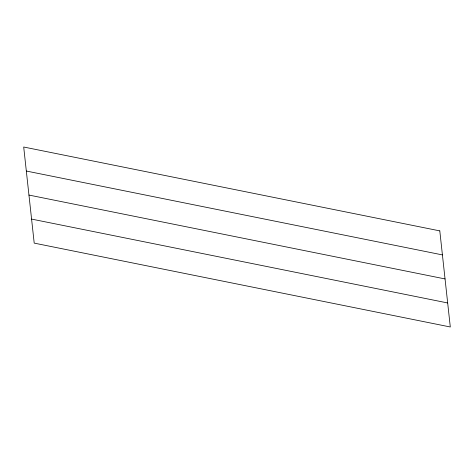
<?xml version="1.0" encoding="UTF-8"?>
<svg xmlns="http://www.w3.org/2000/svg" width="474" height="474" viewBox="0 0 474 474"><rect width="100%" height="100%" fill="white"/><g stroke="black" fill="none" stroke-linecap="round" stroke-linejoin="round"><path stroke-width="0.71" d="M26.325 171.037L442.42 254.911M28.95 195.063L445.05 278.937M31.58 219.089L447.675 302.963M439.795 230.885L23.7 147.017L34.205 243.115L450.3 326.983L439.795 230.885"/></g></svg>
